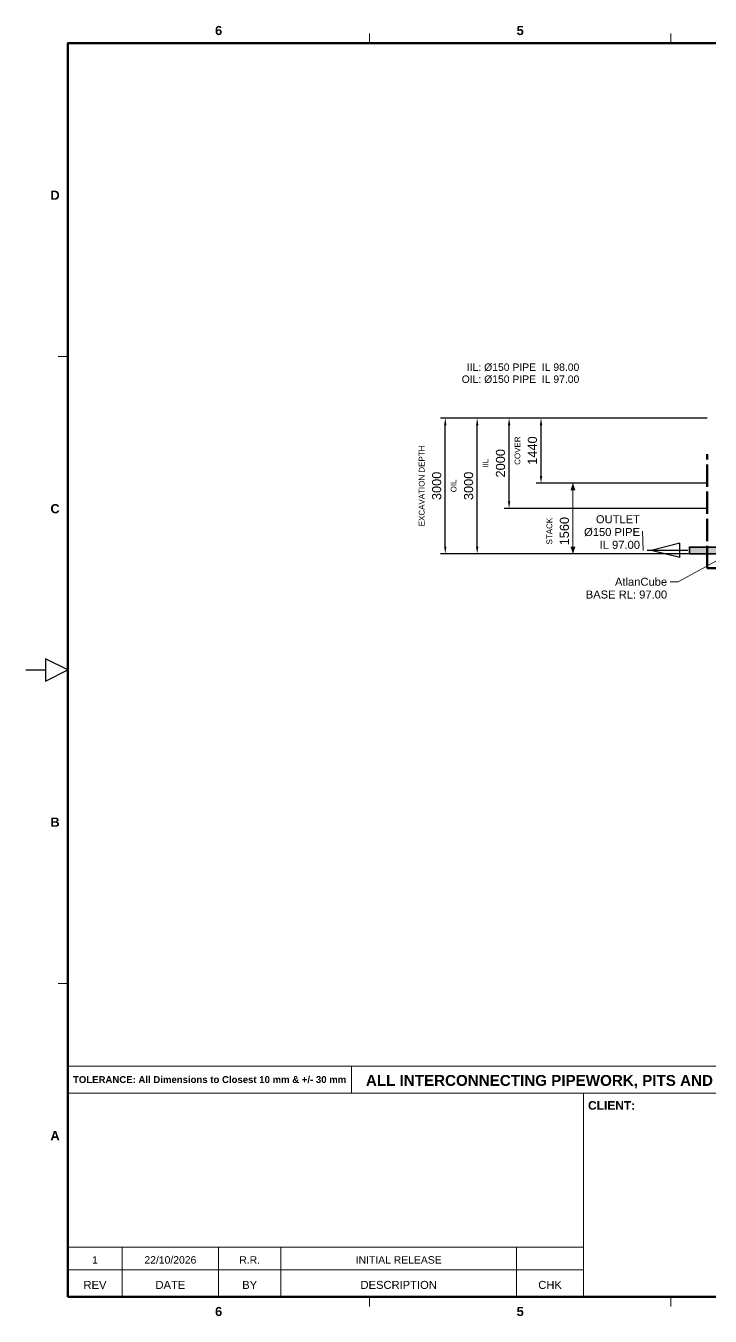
# Model space of a CAD drawing. Header units: millimetres. Extents: x 71 to 41929, y 71 to 131329.
# Drawn here: x 71 to 15201, y 68374 to 96881 of the extents above; entities that cross this region are included whole.
import ezdxf
from ezdxf.enums import TextEntityAlignment as Align

# ---------------------------------------------------------------- set-up
doc = ezdxf.new("R2010")
doc.units = ezdxf.units.MM
doc.linetypes.add('DASH_494_106', pattern=[599.722222, 493.888889, -105.833333])
for name, color, linetype in [('ANNOTATIONS', 7, 'Continuous'), ('DIMENSIONS', 7, 'Continuous'), ('FLOW_OUTLET', 5, 'Continuous'), ('FRAME', 7, 'Continuous'), ('GEOFAB', 5, 'Continuous'), ('LEADERS', 7, 'Continuous'), ('PIPES', 7, 'Continuous'), ('TITLE_BLOCK', 7, 'Continuous')]:
    doc.layers.add(name, color=color, linetype=linetype)
doc.styles.add('ARIAL', font='arial.ttf')
doc.styles.add('ARIAL_BOLD', font='arialbd.ttf')
doc.dimstyles.get("Standard").update_dxf_attribs({"dimtxt": 2.5, "dimasz": 2.5, "dimexe": 1.25, "dimexo": 0.625, "dimtad": 1, "dimcen": 2.5, "dimazin": 3, "dimtfac": 1, "dimtmove": 0, "dimatfit": 3})

msp = doc.modelspace()

# ---------------------------------------------------------------- linework, layer by layer
at = {"layer": 'ANNOTATIONS', "lineweight": 18}
msp.add_line((13719, 85291.9), (13701.4, 85715.3), dxfattribs=at)
at = {"layer": 'DIMENSIONS', "lineweight": 18}
for p, q in [((15130.1, 86776.9), (12060.2, 86776.9)), ((12166.1, 85216.9), (12166.1, 86776.9)), ((15130.1, 85216.9), (12060.2, 85216.9))]:
    msp.add_line(p, q, dxfattribs=at)
at = {"layer": 'DIMENSIONS'}
for points in [[(12166.1, 86776.9), (12110.5, 86618.2), (12221.6, 86618.2)], [(12166.1, 85216.9), (12221.6, 85375.7), (12110.5, 85375.7)]]:
    msp.add_solid(points, dxfattribs=at)
at = {"layer": 'FLOW_OUTLET', "color": 5, "lineweight": 30}
for p, q in [((14706.8, 85291.9), (13807.2, 85291.9)), ((14530.4, 85450.7), (13895.4, 85291.9)), ((14530.4, 85133.2), (13895.4, 85291.9)), ((14530.4, 85133.2), (14530.4, 85450.7))]:
    msp.add_line(p, q, dxfattribs=at)
at = {"layer": 'FRAME', "lineweight": 20}
for p, q in [((7666.7, 96500), (7666.7, 96711.7)), ((14333.3, 96500), (14333.3, 96711.7)), ((1000, 89575), (788.3, 89575)), ((1000, 82650), (788.3, 82650)), ((1000, 75725), (788.3, 75725)), ((7666.7, 68800), (7666.7, 68588.3)), ((14333.3, 68800), (14333.3, 68588.3))]:
    msp.add_line(p, q, dxfattribs=at)
at = {"layer": 'FRAME', "lineweight": 30}
msp.add_line((70.6, 82650), (717.8, 82650), dxfattribs=at)
at = {"layer": 'FRAME', "lineweight": 53}
msp.add_lwpolyline([(1000, 68800), (41000, 68800), (41000, 96500), (1000, 96500)], close=True, dxfattribs=at)
at = {"layer": 'GEOFAB', "color": 5, "linetype": 'DASH_494_106', "lineweight": 50}
for q in [(15130.1, 87418.1), (30715.1, 84899.4)]:
    msp.add_line((15130.1, 84899.4), q, dxfattribs=at)
at = {"layer": 'LEADERS', "lineweight": 18}
for p, q in [((14495.1, 84596.1), (15553.5, 85181.7)), ((14318.8, 84596.1), (14495.1, 84596.1))]:
    msp.add_line(p, q, dxfattribs=at)
at = {"layer": 'PIPES', "lineweight": 35}
msp.add_lwpolyline([(14742.1, 85216.9), (15447.6, 85216.9), (15447.6, 85366.9), (14742.1, 85366.9)], close=True, dxfattribs=at)
at = {"layer": 'PIPES', "true_color": 0xbfbfbf}
msp.add_solid([(14742.1, 85216.9), (15447.6, 85216.9), (14742.1, 85366.9), (15447.6, 85366.9)], dxfattribs=at)
at = {"layer": 'TITLE_BLOCK', "lineweight": 18}
for p, q in [((7270, 73300), (7270, 73900)), ((1000, 69900), (12400, 69900)), ((2200, 68800), (2200, 69900)), ((4333.3, 68800), (4333.3, 69900)), ((5705.9, 68800), (5705.9, 69900)), ((10921.9, 68800), (10921.9, 69900)), ((1000, 69400), (12400, 69400))]:
    msp.add_line(p, q, dxfattribs=at)
for points in [[(1000, 73300), (21800, 73300), (21800, 73900), (1000, 73900)], [(1000, 68800), (12400, 68800), (12400, 73300), (1000, 73300)], [(12400, 68800), (17833.3, 68800), (17833.3, 73300), (12400, 73300)]]:
    msp.add_lwpolyline(points, close=True, dxfattribs=at)

# ---------------------------------------------------------------- texts
at = {"layer": 'ANNOTATIONS', "style": 'ARIAL'}
for s, height, p in [('IIL: Ø150 PIPE  IL 98.00', 164.183, (12307.2, 89257.6)), ('OIL: Ø150 PIPE  IL 97.00', 164.183, (12307.2, 88993.1)), ('OUTLET', 176.81, (13648.5, 85891.7)), ('Ø150 PIPE', 176.81, (13648.5, 85609.4)), ('IL 97.00', 176.81, (13648.5, 85327.2)), ('AtlanCube', 176.81, (14248.2, 84511.4)), ('BASE RL: 97.00', 176.812, (14248.2, 84229.2))]:
    msp.add_text(s, height=height, dxfattribs=at).set_placement(p, align=Align.RIGHT)
at = {"layer": 'DIMENSIONS', "style": 'ARIAL'}
for s, height, p in [('EXCAVATION DEPTH', 126.294, (8885.2, 86716.9)), ('COVER', 126.29, (11001.9, 87496.9)), ('IIL', 126.29, (10296.3, 87216.9)), ('OIL', 126.29, (9590.8, 86716.9)), ('STACK', 126.29, (11707.5, 85716.9)), ('1560', 202.07, (12077.9, 85716.9))]:
    msp.add_text(s, height=height, rotation=90, dxfattribs=at).set_placement(p, align=Align.CENTER)
at = {"layer": 'FRAME', "style": 'ARIAL_BOLD'}
for s, p in [('6', (4333.3, 96676.4)), ('5', (11000, 96676.4)), ('D', (717.8, 93037.5)), ('C', (717.8, 86112.5)), ('B', (717.8, 79187.5)), ('A', (717.8, 72262.5)), ('6', (4333.3, 68376.7)), ('5', (11000, 68376.7))]:
    msp.add_text(s, height=202.1, dxfattribs=at).set_placement(p, align=Align.CENTER)
at = {"layer": 'TITLE_BLOCK'}
for s, height, style, p in [('TOLERANCE: All Dimensions to Closest 10 mm & +/- 30 mm', 151.553, 'ARIAL_BOLD', (4135, 73525.9)), ('ALL INTERCONNECTING PIPEWORK, PITS AND ASSOCIATED DRAINAGE BY OTHERS', 239.959, 'ARIAL_BOLD', (14535, 73462.2)), ('1', 164.2, 'ARIAL', (1600, 69535.3)), ('22/10/2026', 164.18, 'ARIAL', (3266.7, 69535.3)), ('R.R.', 164.18, 'ARIAL', (5019.6, 69535.3)), ('INITIAL RELEASE', 164.183, 'ARIAL', (8313.9, 69535.3)), ('REV', 176.81, 'ARIAL', (1600, 68976.5)), ('DATE', 176.81, 'ARIAL', (3266.7, 68976.5)), ('BY', 176.81, 'ARIAL', (5019.6, 68976.5)), ('DESCRIPTION', 176.812, 'ARIAL', (8313.9, 68976.5)), ('CHK', 176.81, 'ARIAL', (11660.9, 68976.5))]:
    msp.add_text(s, height=height, dxfattribs=dict(at, style=style)).set_placement(p, align=Align.CENTER)
at = {"layer": 'TITLE_BLOCK', "style": 'ARIAL_BOLD'}
msp.add_text('CLIENT:', height=189.44, dxfattribs=at).set_placement((12500, 72935.4))

# ---------------------------------------------------------------- dimensions: what is measured, and where the dimension line sits
at = {"layer": 'DIMENSIONS'}
for base, p1 in [((9343.8, 85216.9), (15130.1, 85216.9)), ((10049.4, 85216.9), (15130.1, 85216.9)), ((10755, 86216.9), (15130.1, 86216.9)), ((11460.5, 86776.9), (15130.1, 86776.9))]:
    msp.add_linear_dim(base=base, p1=p1, p2=(15130.1, 88216.9), angle=90, dimstyle='Standard', override={"dimtxt": 202.071111, "dimasz": 158.75, "dimexe": 105.833333, "dimexo": 0, "dimgap": 88.194444, "dimtad": 1, "dimtih": 0, "dimtoh": 0, "dimdec": 0, "dimtxsty": 'ARIAL', "dimclrd": 7, "dimclre": 7, "dimclrt": 7}, dxfattribs=at).render()

# ---------------------------------------------------------------- next in the draw order: wipeouts: each hides what was drawn before it
msp.add_wipeout([(506.1, 82896.9), (506.1, 82403.1), (1000, 82650)])

# ---------------------------------------------------------------- next in the draw order: linework, layer by layer
at = {"layer": 'FRAME', "lineweight": 30}
msp.add_lwpolyline([(506.1, 82896.9), (506.1, 82403.1), (1000, 82650)], close=True, dxfattribs=at)

doc.saveas('drawing.dxf')
